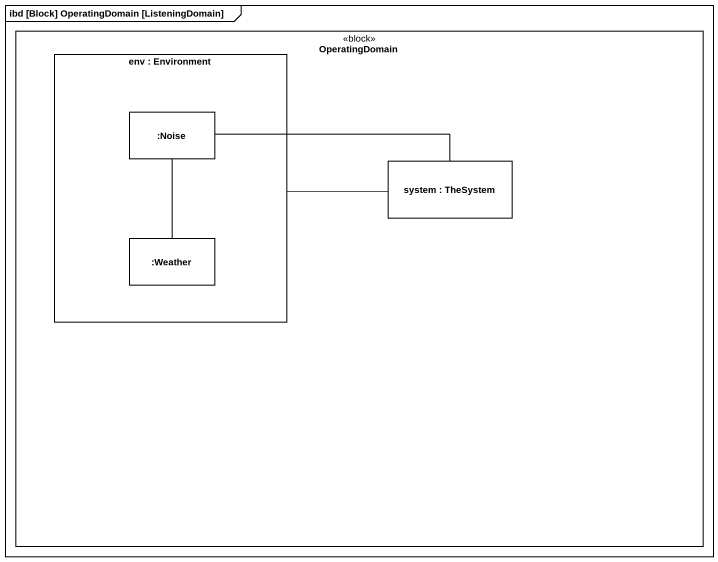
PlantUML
@startuml
mainframe ibd [Block] OperatingDomain [ListeningDomain]
rectangle OperatingDomain <<block>> {
  rectangle "env : Environment" as env {
    rectangle ":Noise" as Noise
    rectangle ":Weather" as Weather
  }
  rectangle "system : TheSystem" as system
}
env -right- system
Noise -right- system
Noise -- Weather
@enduml
